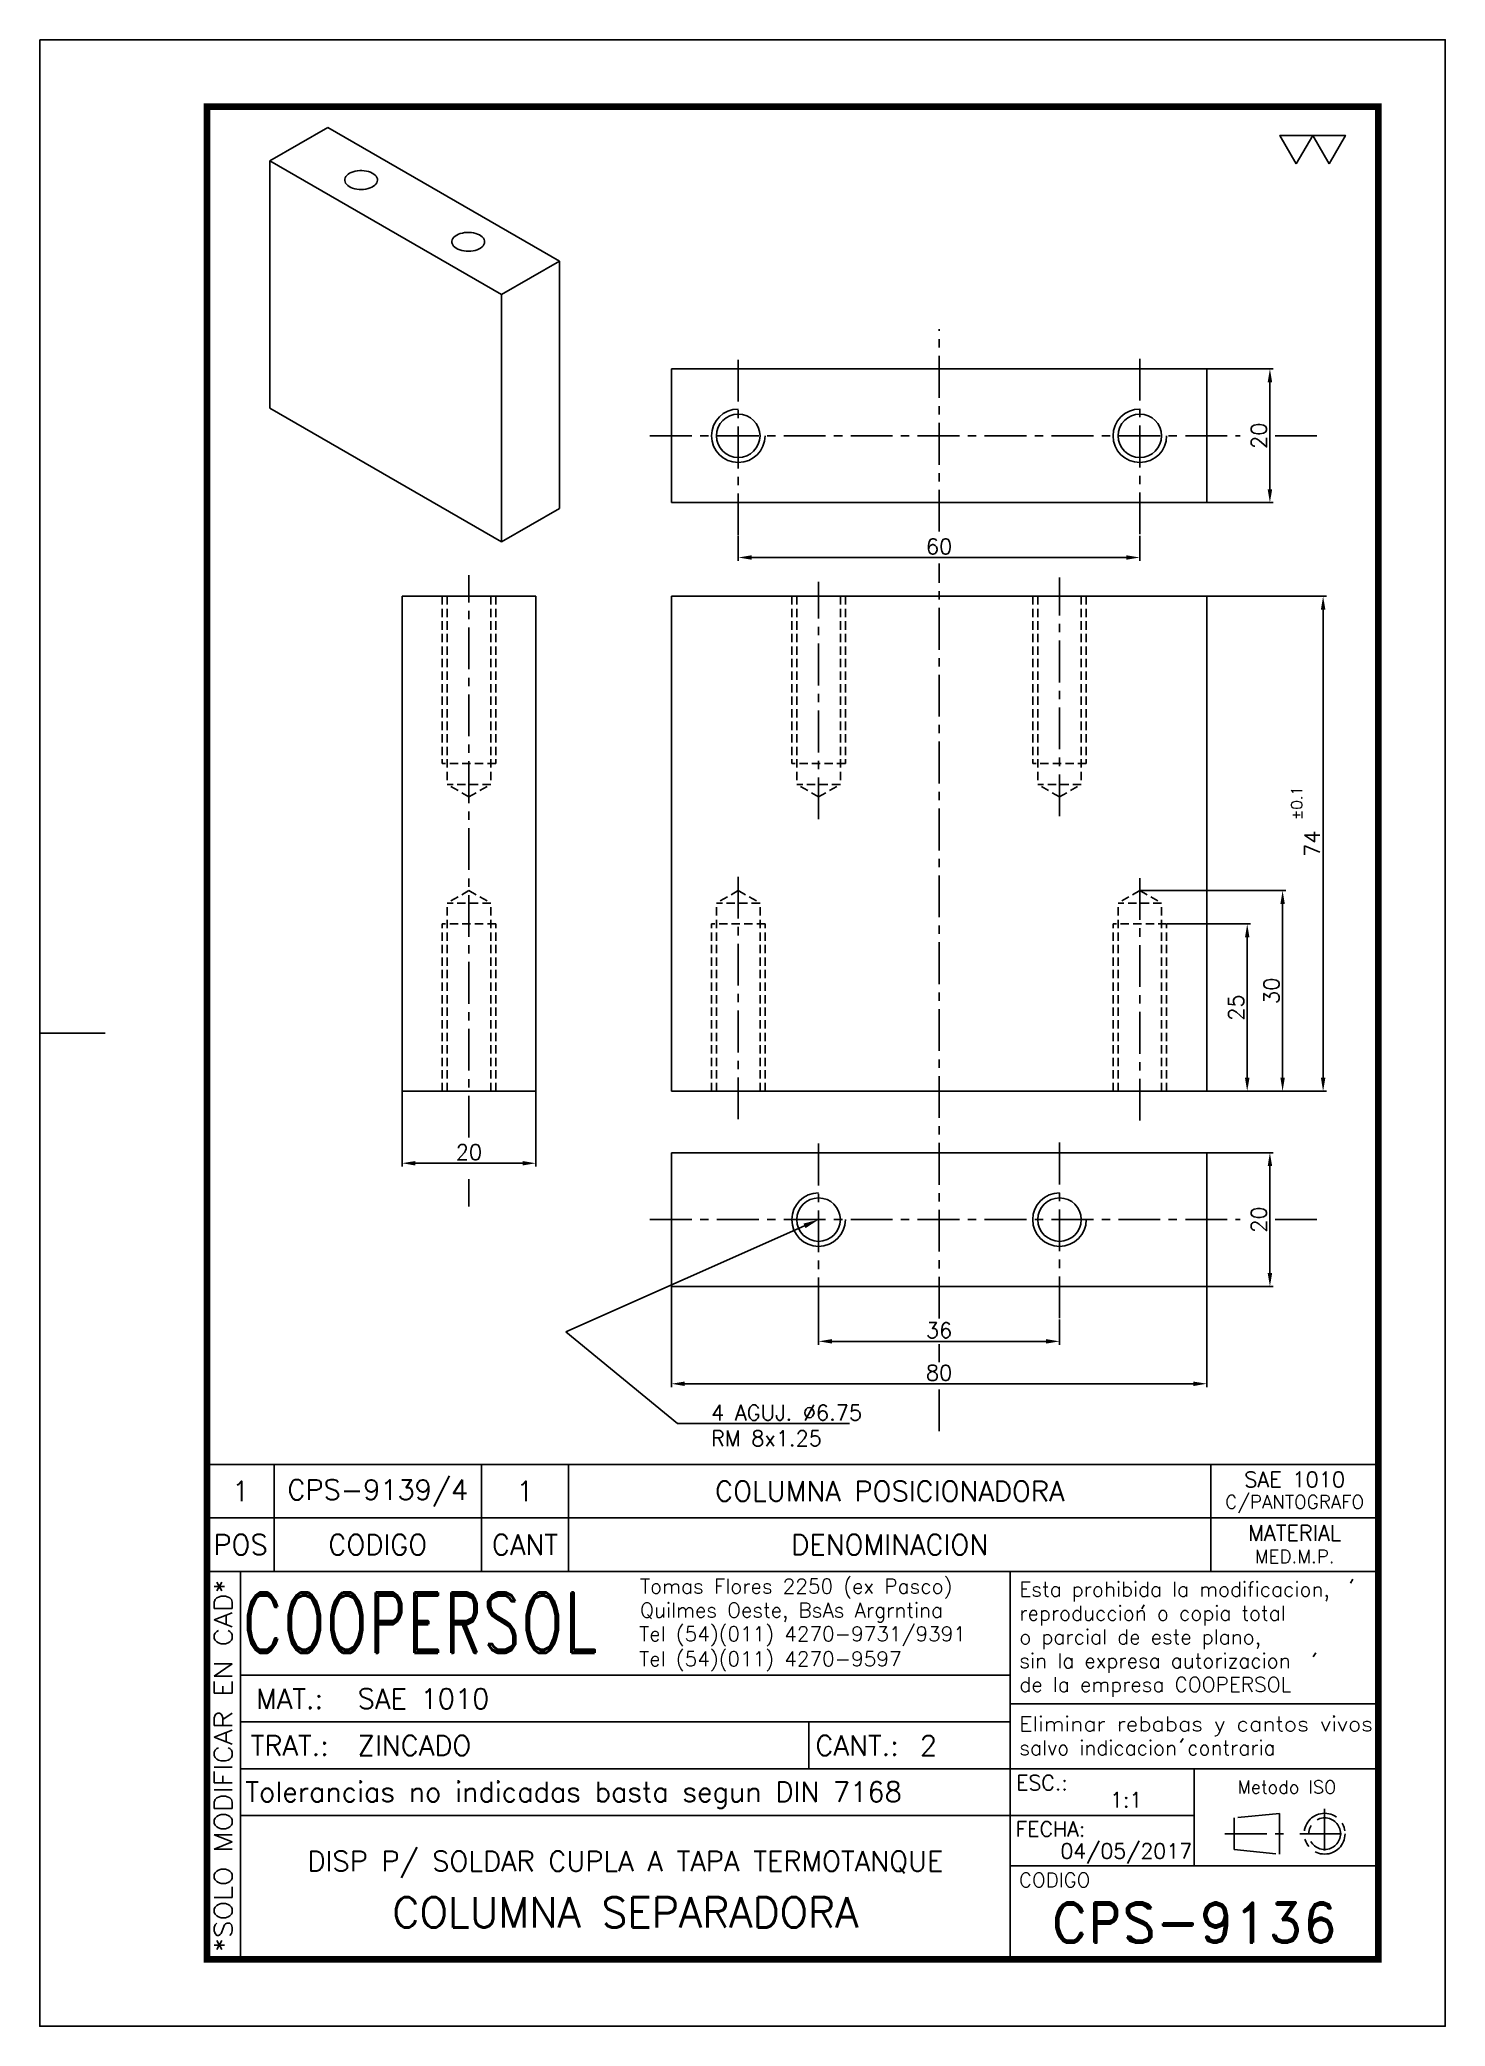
# Model space of a CAD drawing. Extents: x 0 to 210, y 0 to 297.
import ezdxf
from ezdxf import colors
from ezdxf.entities.mleader import LeaderData, LeaderLine
from ezdxf.enums import TextEntityAlignment as Align
from ezdxf.math import Vec2, Vec3

# ---------------------------------------------------------------- set-up
doc = ezdxf.new("R2010")
doc.units = 0
doc.header["$LTSCALE"] = 5
doc.header["$MEASUREMENT"] = 0
doc.linetypes.add('CENTER', pattern=[2, 1.25, -0.25, 0.25, -0.25])
doc.linetypes.add('HIDDEN', pattern=[0.375, 0.25, -0.125])
doc.layers.get('0').update_dxf_attribs({"linetype": 'CONTINUOUS'})
doc.layers.get('DEFPOINTS').update_dxf_attribs({"linetype": 'CONTINUOUS'})
for name, color, linetype in [('0-CO', 3, 'CONTINUOUS'), ('1', 1, 'CENTER'), ('CL', 1, 'CENTER'), ('CO', 3, 'CONTINUOUS'), ('FI', 1, 'CONTINUOUS'), ('OC', 1, 'HIDDEN')]:
    doc.layers.add(name, color=color, linetype=linetype)
doc.styles.add('ROMAND', font='ROMAND')
doc.styles.add('ROMANS', font='ROMANS.SHX')
doc.dimstyles.new('1', dxfattribs={"dimtxt": 2.3, "dimasz": 2, "dimexe": 0.5, "dimexo": 0.0625, "dimgap": 0.5, "dimtad": 1, "dimdec": 4, "dimdsep": 46, "dimtxsty": 'ROMANS', "dimcen": -2, "dimclrt": 7, "dimadec": 0, "dimazin": 0, "dimtfac": 0.869565, "dimtdec": 4, "dimtmove": 0, "dimatfit": 3, "dimfxl": 1, "dimtolj": 1, "dimarcsym": 0})

# ---------------------------------------------------------------- blocks, each defined once
blk = doc.blocks.new('A4G')
blk.add_line((0, 148.5), (9.75, 148.5))
blk.add_lwpolyline([(0, 297), (210, 297), (210, 0), (0, 0)], close=True)
at = {"const_width": 1}
blk.add_lwpolyline([(25, 287), (200, 287), (200, 10), (25, 10)], close=True, dxfattribs=at)
blk = doc.blocks.new('*D13')
at = {"layer": 'CO', "color": 0, "lineweight": -2}
for p, q in [((174.43, 130.6), (184.3, 130.6)), ((183.8, 128.6), (183.8, 112.6)), ((174.43, 110.6), (184.3, 110.6))]:
    blk.add_line(p, q, dxfattribs=at)
at = {"layer": 'CO', "color": 0}
for points in [[(183.47, 128.6), (184.14, 128.6), (183.8, 130.6)], [(183.47, 112.6), (184.14, 112.6), (183.8, 110.6)]]:
    blk.add_solid(points, dxfattribs=at)
at = {"layer": 'DEFPOINTS', "color": 0}
for p in [(174.37, 130.6), (174.37, 110.6), (183.8, 110.6)]:
    blk.add_point(p, dxfattribs=at)
at = {"layer": 'CO', "color": 7, "insert": (182.15, 120.6), "char_height": 2.3, "attachment_point": 5, "rotation": 90, "style": 'ROMANS'}
blk.add_mtext('\\A1;20', dxfattribs=at)
blk = doc.blocks.new('*D14')
at = {"layer": 'CO', "color": 0, "lineweight": -2}
for p, q in [((168.43, 164.8), (180.91, 164.8)), ((180.41, 162.8), (180.41, 141.8)), ((174.43, 139.8), (180.91, 139.8))]:
    blk.add_line(p, q, dxfattribs=at)
at = {"layer": 'CO', "color": 0}
for points in [[(180.08, 162.8), (180.75, 162.8), (180.41, 164.8)], [(180.08, 141.8), (180.75, 141.8), (180.41, 139.8)]]:
    blk.add_solid(points, dxfattribs=at)
at = {"layer": 'DEFPOINTS', "color": 0}
for p in [(168.37, 164.8), (174.37, 139.8), (180.41, 139.8)]:
    blk.add_point(p, dxfattribs=at)
at = {"layer": 'CO', "color": 7, "insert": (178.76, 152.3), "char_height": 2.3, "attachment_point": 5, "rotation": 90, "style": 'ROMANS'}
blk.add_mtext('\\A1;25', dxfattribs=at)
blk = doc.blocks.new('*D15')
at = {"layer": 'CO', "color": 0, "lineweight": -2}
for p, q in [((164.43, 169.8), (186.2, 169.8)), ((185.7, 167.8), (185.7, 141.8)), ((174.43, 139.8), (186.2, 139.8))]:
    blk.add_line(p, q, dxfattribs=at)
at = {"layer": 'CO', "color": 0}
for points in [[(185.37, 167.8), (186.03, 167.8), (185.7, 169.8)], [(185.37, 141.8), (186.03, 141.8), (185.7, 139.8)]]:
    blk.add_solid(points, dxfattribs=at)
at = {"layer": 'DEFPOINTS', "color": 0}
for p in [(164.37, 169.8), (174.37, 139.8), (185.7, 139.8)]:
    blk.add_point(p, dxfattribs=at)
at = {"layer": 'CO', "color": 7, "insert": (184.05, 154.8), "char_height": 2.3, "attachment_point": 5, "rotation": 90, "style": 'ROMANS'}
blk.add_mtext('\\A1;30', dxfattribs=at)
blk = doc.blocks.new('*D16')
at = {"layer": 'CO', "color": 0, "lineweight": -2}
for p, q in [((174.43, 213.8), (192.25, 213.8)), ((191.75, 141.8), (191.75, 211.8)), ((174.43, 139.8), (192.25, 139.8))]:
    blk.add_line(p, q, dxfattribs=at)
at = {"layer": 'CO', "color": 0}
for points in [[(191.42, 211.8), (192.09, 211.8), (191.75, 213.8)], [(191.42, 141.8), (192.09, 141.8), (191.75, 139.8)]]:
    blk.add_solid(points, dxfattribs=at)
at = {"layer": 'DEFPOINTS', "color": 0}
for p in [(174.37, 213.8), (191.75, 213.8), (174.37, 139.8)]:
    blk.add_point(p, dxfattribs=at)
at = {"layer": 'CO', "color": 7, "insert": (190.1, 176.8), "char_height": 2.3, "attachment_point": 5, "rotation": 90, "style": 'ROMANS'}
blk.add_mtext('\\A1;74', dxfattribs=at)
blk = doc.blocks.new('*D17')
at = {"layer": 'CO', "color": 0, "lineweight": -2}
for p, q in [((54.13, 139.74), (54.13, 128.53)), ((74.13, 139.74), (74.13, 128.53)), ((72.13, 129.03), (56.13, 129.03))]:
    blk.add_line(p, q, dxfattribs=at)
at = {"layer": 'CO', "color": 0}
for points in [[(56.13, 129.36), (56.13, 128.69), (54.13, 129.03)], [(72.13, 129.36), (72.13, 128.69), (74.13, 129.03)]]:
    blk.add_solid(points, dxfattribs=at)
at = {"layer": 'DEFPOINTS', "color": 0}
for p in [(54.13, 139.8), (74.13, 139.8), (54.13, 129.03)]:
    blk.add_point(p, dxfattribs=at)
at = {"layer": 'CO', "color": 7, "insert": (64.13, 130.68), "char_height": 2.3, "attachment_point": 5, "style": 'ROMANS'}
blk.add_mtext('\\A1;20', dxfattribs=at)
blk = doc.blocks.new('*D18')
at = {"layer": 'CO', "color": 0, "lineweight": -2}
for p, q in [((116.37, 105.65), (116.37, 101.9)), ((152.37, 105.65), (152.37, 101.9)), ((118.37, 102.4), (150.37, 102.4))]:
    blk.add_line(p, q, dxfattribs=at)
at = {"layer": 'CO', "color": 0}
for points in [[(118.37, 102.73), (118.37, 102.07), (116.37, 102.4)], [(150.37, 102.73), (150.37, 102.07), (152.37, 102.4)]]:
    blk.add_solid(points, dxfattribs=at)
at = {"layer": 'DEFPOINTS', "color": 0}
for p in [(116.37, 105.71), (152.37, 105.71), (152.37, 102.4)]:
    blk.add_point(p, dxfattribs=at)
at = {"layer": 'CO', "color": 7, "insert": (134.37, 104.05), "char_height": 2.3, "attachment_point": 5, "style": 'ROMANS'}
blk.add_mtext('\\A1;36', dxfattribs=at)
blk = doc.blocks.new('*D19')
at = {"layer": 'CO', "color": 0, "lineweight": -2}
for p, q in [((94.37, 110.54), (94.37, 95.56)), ((174.37, 110.54), (174.37, 95.56)), ((172.37, 96.06), (96.37, 96.06))]:
    blk.add_line(p, q, dxfattribs=at)
at = {"layer": 'CO', "color": 0}
for points in [[(96.37, 96.39), (96.37, 95.72), (94.37, 96.06)], [(172.37, 96.39), (172.37, 95.72), (174.37, 96.06)]]:
    blk.add_solid(points, dxfattribs=at)
at = {"layer": 'DEFPOINTS', "color": 0}
for p in [(94.37, 110.6), (174.37, 110.6), (94.37, 96.06)]:
    blk.add_point(p, dxfattribs=at)
at = {"layer": 'CO', "color": 7, "insert": (134.37, 97.71), "char_height": 2.3, "attachment_point": 5, "style": 'ROMANS'}
blk.add_mtext('\\A1;80', dxfattribs=at)
blk = doc.blocks.new('*D20')
at = {"layer": 'CO', "color": 0, "lineweight": -2}
for p, q in [((174.43, 247.79), (184.3, 247.79)), ((183.8, 245.79), (183.8, 229.79)), ((174.43, 227.79), (184.3, 227.79))]:
    blk.add_line(p, q, dxfattribs=at)
at = {"layer": 'CO', "color": 0}
for points in [[(183.47, 245.79), (184.14, 245.79), (183.8, 247.79)], [(183.47, 229.79), (184.14, 229.79), (183.8, 227.79)]]:
    blk.add_solid(points, dxfattribs=at)
at = {"layer": 'DEFPOINTS', "color": 0}
for p in [(174.37, 247.79), (174.37, 227.79), (183.8, 227.79)]:
    blk.add_point(p, dxfattribs=at)
at = {"layer": 'CO', "color": 7, "insert": (182.15, 237.79), "char_height": 2.3, "attachment_point": 5, "rotation": 90, "style": 'ROMANS'}
blk.add_mtext('\\A1;20', dxfattribs=at)
blk = doc.blocks.new('*D21')
at = {"layer": 'CO', "color": 0, "lineweight": -2}
for p, q in [((104.37, 222.84), (104.37, 219.09)), ((164.37, 222.84), (164.37, 219.09)), ((106.37, 219.59), (162.37, 219.59))]:
    blk.add_line(p, q, dxfattribs=at)
at = {"layer": 'CO', "color": 0}
for points in [[(106.37, 219.92), (106.37, 219.26), (104.37, 219.59)], [(162.37, 219.92), (162.37, 219.26), (164.37, 219.59)]]:
    blk.add_solid(points, dxfattribs=at)
at = {"layer": 'DEFPOINTS', "color": 0}
for p in [(104.37, 222.91), (164.37, 222.91), (164.37, 219.59)]:
    blk.add_point(p, dxfattribs=at)
at = {"layer": 'CO', "color": 7, "insert": (134.37, 221.24), "char_height": 2.3, "attachment_point": 5, "style": 'ROMANS'}
blk.add_mtext('\\A1;60', dxfattribs=at)
blk = doc.blocks.new('LISPIE')
blk.add_line((0, 0), (0, 8))
at = {"layer": 'FI', "color": 7}
for p, q in [((0, 8), (175, 8)), ((10, 8), (10, 0)), ((41, 8), (41, 0)), ((54, 8), (54, 0)), ((150, 8), (150, 0))]:
    blk.add_line(p, q, dxfattribs=at)
at = {"style": 'ROMANS'}
for tag, height, p in [('MATERIAL', 2.3, (162.5, 5.75)), ('POS', 3, (5, 4)), ('CODIGO', 3, (25.5, 4)), ('CANT', 3, (47.5, 4)), ('DENOMINACION', 3, (102, 4)), ('MED.M.P.', 2, (162.5, 2.25))]:
    blk.add_attdef(tag, text='', height=height, dxfattribs=at).set_placement(p, align=Align.MIDDLE)
blk = doc.blocks.new('COOPERSOLROT-02')
for p, q in [((0, 58), (175, 58)), ((0, 0), (0, 58)), ((5, 0), (5, 58)), ((120, 0), (120, 58)), ((175, 0), (175, 58)), ((5, 42.5), (120, 42.5)), ((120, 38.19), (175, 38.19)), ((5, 35.5), (120, 35.5)), ((89.89, 28.5), (89.89, 35.5)), ((5, 28.5), (175, 28.5)), ((147.5, 14), (147.5, 28.5)), ((147.5, 21.5), (5, 21.5)), ((120, 14), (175, 14)), ((0, 0), (175, 0))]:
    blk.add_line(p, q)
at = {"color": 1, "linetype": 'CENTER'}
blk.add_line((166.98, 22.51), (166.98, 15.06), dxfattribs=at)
for points in [[(152.09, 18.79), (161.93, 18.79)], [(163.26, 18.79), (170.71, 18.79)]]:
    blk.add_lwpolyline(points, dxfattribs=at)
at = {"layer": '1'}
for points in [[(170.85, 56.26), (171.21, 56.85)], [(139.66, 52.43), (140.02, 53.02)], [(165.28, 45.22), (165.64, 45.81)], [(145.46, 32.42), (145.82, 33.01)]]:
    blk.add_lwpolyline(points, dxfattribs=at)
blk.add_lwpolyline([(160.25, 18.79), (160.25, 21.83), (153.47, 21.16), (153.47, 16.41), (160.25, 15.74)], close=True, dxfattribs=at)
for radius in [3.05, 2.37]:
    blk.add_circle((166.98, 18.79), radius, dxfattribs=at)
at = {"style": 'ROMANS', "width": 0.996387}
blk.add_text('*SOLO MODIFICAR EN CAD*', height=2.7, rotation=90, dxfattribs=at).set_placement((3.77, 1.09), (3.77, 56.81), align=Align.FIT)
at = {"style": 'ROMAND', "width": 0.75}
blk.add_text('COOPERSOL', height=9, dxfattribs=at).set_placement((5.26, 45.85))
at = {"style": 'ROMANS'}
for s, p in [('MAT.:', (7.32, 37.47)), ('TRAT.:', (6.5, 30.47)), ('CANT.:', (90.89, 30.47)), ('Tolerancias no indicadas basta segun DIN 7168', (5.7, 23.56))]:
    blk.add_text(s, height=3, dxfattribs=at).set_placement(p)
for tag, height, style, p in [('CONJUNTO', 2.3, 'ROMANS', (62.5, 17.5)), ('SUBCONJUNTO', 3, 'ROMANS', (62.5, 11.5)), ('DENOMINACION', 4.5, 'ROMANS', (62.5, 4.75)), ('COD-PLA', 6, 'ROMAND', (147.5, 5.5))]:
    blk.add_attdef(tag, text='', height=height, dxfattribs=dict(style=style)).set_placement(p, align=Align.MIDDLE)
at = {"layer": '1', "style": 'ROMANS'}
for s, height, p in [('Tomas Flores 2250 (ex Pasco)', 2.2, (64.69, 54.68)), ('Esta prohibida la modificacion,', 2.2, (121.36, 54.23)), ('Quilmes Oeste, BsAs Argrntina', 2.2, (64.69, 51.12)), ('reproduccion o copia total', 2.2, (121.36, 50.67)), ('Tel (54)(011) 4270-9731/9391', 2.2, (64.55, 47.56)), ('o parcial de este plano,', 2.2, (121.36, 47.11)), ('Tel (54)(011) 4270-9597', 2.2, (64.55, 43.83)), ('sin la expresa autorizacion ', 2.2, (121.36, 43.55)), ('de la empresa COOPERSOL', 2.2, (121.36, 39.99)), ('salvo indicacion contraria', 2.2, (121.36, 30.54)), ('ESC.:', 2.25, (120.89, 25.29)), ('FECHA:', 2.25, (120.81, 18.36)), ('CODIGO', 2.16, (121.33, 10.78))]:
    blk.add_text(s, height=height, dxfattribs=at).set_placement(p)
at = {"layer": '1', "style": 'ROMANS', "width": 0.96139}
blk.add_text('Eliminar rebabas y cantos vivos', height=2.2, dxfattribs=at).set_placement((121.34, 34.1), (174.21, 34.1), align=Align.FIT)
at = {"layer": '1', "style": 'ROMANS'}
blk.add_text('Metodo ISO', height=1.948, dxfattribs=at).set_placement((161.34, 25.77), align=Align.MIDDLE)
for tag, p in [('MAT', (22.51, 37.47)), ('TRAT', (22.51, 30.47)), ('CANT', (106.49, 30.47))]:
    blk.add_attdef(tag, p, '', height=3, dxfattribs=at)
for tag, p in [('ESC', (137.33, 22.73)), ('FECHA', (137.33, 15.06))]:
    blk.add_attdef(tag, text='', height=2.25, dxfattribs=at).set_placement(p, align=Align.CENTER)
blk = doc.blocks.new('TOL')
at = {"layer": '0-CO', "style": 'ROMANS'}
for tag, p in [('TOLSUP', (2.34, 3.94)), ('TOLINF', (2.34, 1.29))]:
    blk.add_attdef(tag, p, '', height=1.64, dxfattribs=at)

msp = doc.modelspace()

# ---------------------------------------------------------------- linework, layer by layer
for p, q in [((94.36888, 227.78891), (94.36888, 247.78891)), ((174.36888, 247.78891), (94.36888, 247.78891)), ((174.36888, 227.78891), (174.36888, 247.78891)), ((174.36888, 227.78891), (94.36888, 227.78891)), ((54.13163, 139.79933), (54.13163, 213.79933)), ((54.13163, 213.79933), (74.13163, 213.79933)), ((74.13163, 139.79933), (74.13163, 213.79933)), ((94.36888, 213.79933), (94.36888, 139.79933)), ((174.36888, 213.79933), (94.36888, 213.79933)), ((174.36888, 139.79933), (174.36888, 213.79933)), ((54.13163, 139.79933), (74.13163, 139.79933)), ((94.36888, 139.79933), (174.36888, 139.79933)), ((94.36888, 110.59753), (94.36888, 130.59753)), ((174.36888, 130.59753), (94.36888, 130.59753)), ((174.36888, 110.59753), (174.36888, 130.59753)), ((174.36888, 110.59753), (94.36888, 110.59753))]:
    msp.add_line(p, q)
for centre in [(104.36888, 237.78891), (164.36888, 237.78891), (116.36888, 120.59753), (152.36888, 120.59753)]:
    msp.add_circle(centre, 3.25)
at = {"layer": 'CL'}
for p, q in [((134.36888, 223.46822), (134.36888, 253.73176)), ((104.36888, 222.90526), (104.36888, 249.50243)), ((164.36888, 223.05696), (164.36888, 249.30094)), ((91.17006, 237.78891), (179.34971, 237.78891)), ((184.58412, 237.78891), (191.68796, 237.78891)), ((64.13163, 132.87142), (64.13163, 216.9681)), ((134.36888, 216.49082), (134.36888, 218.6938)), ((134.36888, 105.80915), (134.36888, 217.31202)), ((116.36888, 180.45827), (116.36888, 215.93634)), ((152.36888, 180.91592), (152.36888, 216.62418)), ((104.36888, 135.60098), (104.36888, 172.67833)), ((164.36888, 135.39949), (164.36888, 171.76304)), ((116.36888, 105.71388), (116.36888, 132.31106)), ((152.36888, 105.86558), (152.36888, 132.10956)), ((64.13163, 122.57802), (64.13163, 126.66754)), ((91.17006, 120.59753), (179.34971, 120.59753)), ((184.58412, 120.59753), (191.68796, 120.59753)), ((134.36888, 99.29944), (134.36888, 101.98693)), ((134.36888, 88.95327), (134.36888, 95.47722))]:
    msp.add_line(p, q, dxfattribs=at)
at = {"layer": 'CO'}
for points in [[(187.74912, 278.45768), (190.19327, 282.69108), (185.30497, 282.69108)], [(192.63743, 278.45768), (195.08158, 282.69108), (190.19327, 282.69108)]]:
    msp.add_lwpolyline(points, close=True, dxfattribs=at)
at = {"layer": 'FI'}
for p, q in [((43.0363, 283.89572), (34.38131, 278.8993)), ((77.65625, 263.91005), (43.0363, 283.89572)), ((34.38131, 278.8993), (34.38131, 241.9198)), ((69.00126, 258.91363), (34.38131, 278.8993)), ((77.65625, 263.91005), (69.00126, 258.91363)), ((77.65625, 226.93055), (77.65625, 263.91005)), ((69.00126, 221.93413), (69.00126, 258.91363)), ((34.38131, 241.9198), (69.00126, 221.93413)), ((77.65625, 226.93055), (69.00126, 221.93413))]:
    msp.add_line(p, q, dxfattribs=at)
at = {"layer": 'FI', "flags": 128}
for points in [[(46.28192, 277.02565), (46.05786, 276.87685), (45.87185, 276.7115), (45.72751, 276.53281), (45.62766, 276.34426), (45.57423, 276.14953), (45.56827, 275.9524), (45.60989, 275.75671), (45.69829, 275.56627), (45.83173, 275.38478), (46.00763, 275.21578), (46.22256, 275.06256), (46.47234, 274.9281), (46.7521, 274.81501), (47.05641, 274.7255), (47.37933, 274.66132), (47.71458, 274.6237), (48.05564, 274.61338), (48.39587, 274.63056), (48.72864, 274.67491), (49.04749, 274.74557), (49.34619, 274.84115), (49.61895, 274.95981), (49.86044, 275.09922), (50.06598, 275.25668), (50.23156, 275.42912), (50.35395, 275.61318), (50.43078, 275.80529), (50.46054, 276.0017), (50.44267, 276.19859), (50.3775, 276.39213), (50.26631, 276.57854), (50.11126, 276.75421), (49.91537, 276.91572), (49.68245, 277.05991), (49.41703, 277.18399), (49.12428, 277.28553), (48.80991, 277.36257), (48.48002, 277.4136), (48.14103, 277.43763), (47.79956, 277.43419), (47.46224, 277.40334), (47.13563, 277.3457), (46.8261, 277.26238), (46.53967, 277.15499), (46.28192, 277.02565)], [(62.29364, 267.78227), (62.06958, 267.63348), (61.88357, 267.46812), (61.73924, 267.28944), (61.63938, 267.10089), (61.58596, 266.90616), (61.58, 266.70903), (61.62162, 266.51334), (61.71001, 266.3229), (61.84346, 266.14141), (62.01936, 265.97241), (62.23429, 265.81919), (62.48407, 265.68473), (62.76383, 265.57164), (63.06813, 265.48213), (63.39105, 265.41794), (63.72631, 265.38032), (64.06737, 265.37), (64.40759, 265.38719), (64.74037, 265.43154), (65.05921, 265.5022), (65.35792, 265.59778), (65.63067, 265.71643), (65.87217, 265.85585), (66.07771, 266.01331), (66.24328, 266.18575), (66.36568, 266.36981), (66.4425, 266.56192), (66.47227, 266.75833), (66.45439, 266.95522), (66.38923, 267.14875), (66.27804, 267.33517), (66.12299, 267.51084), (65.9271, 267.67235), (65.69417, 267.81654), (65.42876, 267.94062), (65.13601, 268.04216), (64.82163, 268.1192), (64.49174, 268.17023), (64.15276, 268.19425), (63.81128, 268.19081), (63.47396, 268.15997), (63.14736, 268.10233), (62.83783, 268.019), (62.5514, 267.91162), (62.29364, 267.78227)]]:
    msp.add_lwpolyline(points, dxfattribs=at)
at = {"layer": 'FI'}
for centre in [(104.36888, 237.78891), (164.36888, 237.78891), (116.36888, 120.59753), (152.36888, 120.59753)]:
    msp.add_arc(centre, 4, 90, 0, dxfattribs=at)
at = {"layer": 'OC'}
for p, q in [((60.13163, 213.79933), (60.13163, 188.79933)), ((60.88163, 213.79933), (60.88163, 185.67572)), ((67.38163, 213.79933), (67.38163, 185.67572)), ((68.13163, 213.79933), (68.13163, 188.79933)), ((112.36888, 213.79933), (112.36888, 188.79933)), ((113.11888, 213.79933), (113.11888, 185.67572)), ((119.61888, 213.79933), (119.61888, 185.67572)), ((120.36888, 213.79933), (120.36888, 188.79933)), ((148.36888, 213.79933), (148.36888, 188.79933)), ((149.11888, 213.79933), (149.11888, 185.67572)), ((155.61888, 213.79933), (155.61888, 185.67572)), ((156.36888, 213.79933), (156.36888, 188.79933)), ((68.13163, 188.79933), (60.13163, 188.79933)), ((120.36888, 188.79933), (112.36888, 188.79933)), ((156.36888, 188.79933), (148.36888, 188.79933)), ((64.13163, 183.79933), (60.88163, 185.67572)), ((67.38163, 185.67572), (60.88163, 185.67572)), ((64.13163, 183.79933), (67.38163, 185.67572)), ((116.36888, 183.79933), (113.11888, 185.67572)), ((119.61888, 185.67572), (113.11888, 185.67572)), ((116.36888, 183.79933), (119.61888, 185.67572)), ((152.36888, 183.79933), (149.11888, 185.67572)), ((155.61888, 185.67572), (149.11888, 185.67572)), ((152.36888, 183.79933), (155.61888, 185.67572)), ((64.13163, 169.79933), (60.88163, 167.92295)), ((64.13163, 169.79933), (67.38163, 167.92295)), ((104.36888, 169.79933), (101.11888, 167.92295)), ((104.36888, 169.79933), (107.61888, 167.92295)), ((164.36888, 169.79933), (161.11888, 167.92295)), ((164.36888, 169.79933), (167.61888, 167.92295)), ((60.88163, 139.79933), (60.88163, 167.92295)), ((67.38163, 167.92295), (60.88163, 167.92295)), ((67.38163, 139.79933), (67.38163, 167.92295)), ((101.11888, 139.79933), (101.11888, 167.92295)), ((107.61888, 167.92295), (101.11888, 167.92295)), ((107.61888, 139.79933), (107.61888, 167.92295)), ((161.11888, 139.79933), (161.11888, 167.92295)), ((167.61888, 167.92295), (161.11888, 167.92295)), ((167.61888, 139.79933), (167.61888, 167.92295)), ((60.13163, 139.79933), (60.13163, 164.79933)), ((68.13163, 164.79933), (60.13163, 164.79933)), ((68.13163, 139.79933), (68.13163, 164.79933)), ((100.36888, 139.79933), (100.36888, 164.79933)), ((108.36888, 164.79933), (100.36888, 164.79933)), ((108.36888, 139.79933), (108.36888, 164.79933)), ((160.36888, 139.79933), (160.36888, 164.79933)), ((168.36888, 164.79933), (160.36888, 164.79933)), ((168.36888, 139.79933), (168.36888, 164.79933))]:
    msp.add_line(p, q, dxfattribs=at)

# ---------------------------------------------------------------- block references
msp.add_blockref('A4G', (0, 0))
for p, values in [((25, 76), {'POS': '1', 'DENOMINACION': 'COLUMNA POSICIONADORA', 'CANT': '1', 'CODIGO': 'CPS-9139/4', 'MED.M.P.': 'C/PANTOGRAFO', 'MATERIAL': 'SAE 1010'}), ((25, 68), {'POS': 'POS', 'DENOMINACION': 'DENOMINACION', 'CANT': 'CANT', 'CODIGO': 'CODIGO', 'MED.M.P.': 'MED.M.P.', 'MATERIAL': 'MATERIAL'})]:
    msp.add_blockref('LISPIE', p).add_auto_attribs(values)
ref = msp.add_blockref('COOPERSOLROT-02', (25, 10))
ref.add_attrib('COD-PLA', 'CPS-9136', dxfattribs={"height": 6, "style": 'ROMAND'}).set_placement((172.5, 15.5), align=Align.MIDDLE)
ref.add_attrib('FECHA', '04/05/2017', dxfattribs={"layer": '1', "height": 2.25, "style": 'ROMANS'}).set_placement((162.33468, 25.061), align=Align.CENTER)
ref.add_attrib('MAT', 'SAE 1010', (47.50529, 47.46815), dxfattribs={"layer": '1', "height": 3, "style": 'ROMANS'})
ref.add_attrib('TRAT', 'ZINCADO', (47.50529, 40.46815), dxfattribs={"layer": '1', "height": 3, "style": 'ROMANS'})
ref.add_attrib('ESC', '1:1', dxfattribs={"layer": '1', "height": 2.25, "style": 'ROMANS'}).set_placement((162.33468, 32.72855), align=Align.CENTER)
ref.add_attrib('CANT', '2', (131.49059, 40.46815), dxfattribs={"layer": '1', "height": 3, "style": 'ROMANS'})
ref.add_attrib('DENOMINACION', 'COLUMNA SEPARADORA', dxfattribs={"height": 4.5, "style": 'ROMANS'}).set_placement((87.5, 17.03781), align=Align.MIDDLE)
ref.add_attrib('SUBCONJUNTO', 'DISP P/ SOLDAR CUPLA A TAPA TERMOTANQUE', dxfattribs={"height": 3, "style": 'ROMANS'}).set_placement((87.5, 24.47785), align=Align.MIDDLE)
at = {"layer": 'CO'}
ref = msp.add_blockref('TOL', (192.56222, 178.01414), dxfattribs=dict(at, rotation=90))
ref.add_attrib('TOLSUP', '%%p0.1', (188.62568, 180.35862), dxfattribs={"layer": '0-CO', "height": 1.636364, "rotation": 90, "style": 'ROMANS'})

# ---------------------------------------------------------------- dimensions: what is measured, and where the dimension line sits
for base, p1, p2, picture, middle in [((183.80421, 227.78891), (174.36888, 247.78891), (174.36888, 227.78891), '*D20', (182.15421, 237.78891)), ((191.75472, 213.79933), (174.36888, 139.79933), (174.36888, 213.79933), '*D16', (190.10472, 176.79933)), ((185.70125, 139.79933), (164.36888, 169.79933), (174.36888, 139.79933), '*D15', (184.05125, 154.79933)), ((180.41491, 139.79933), (168.36888, 164.79933), (174.36888, 139.79933), '*D14', (178.76491, 152.29933)), ((183.80421, 110.59753), (174.36888, 130.59753), (174.36888, 110.59753), '*D13', (182.15421, 120.59753))]:
    dim = msp.add_linear_dim(base=base, p1=p1, p2=p2, angle=90, dimstyle='1', dxfattribs=at)
    dim.commit()
    dim.dimension.update_dxf_attribs({"geometry": picture, "text_midpoint": middle})
for base, p1, p2, picture, middle in [((164.36888, 219.59129), (104.36888, 222.90526), (164.36888, 222.90526), '*D21', (134.36888, 221.24129)), ((54.13163, 129.02799), (74.13163, 139.79933), (54.13163, 139.79933), '*D17', (64.13163, 130.67799)), ((94.36888, 96.05604), (174.36888, 110.59753), (94.36888, 110.59753), '*D19', (134.36888, 97.70604)), ((152.36888, 102.39991), (116.36888, 105.71388), (152.36888, 105.71388), '*D18', (134.36888, 104.04991))]:
    dim = msp.add_linear_dim(base=base, p1=p1, p2=p2, dimstyle='1', dxfattribs=at)
    dim.commit()
    dim.dimension.update_dxf_attribs({"geometry": picture, "text_midpoint": middle})

# ---------------------------------------------------------------- leaders
ml = msp.add_multileader_mtext('Standard', dxfattribs=at)
ml.set_content('4 AGUJ. %%C6.75\\PRM 8x1.25', color=7, style='ROMANS')
ml.set_leader_properties(color=256, linetype='ByLayer', lineweight=-1)
ml.build(insert=Vec2(0, 0))
ml.multileader.update_dxf_attribs({"text_left_attachment_type": 6, "text_right_attachment_type": 5, "dogleg_length": 4, "arrow_head_size": 2.3})
ctx = ml.context
ctx.base_point, ctx.char_height, ctx.arrow_head_size, ctx.landing_gap_size, ctx.plane_origin = Vec3(99.30793, 90.12444), 2.3, 2.3, 1, Vec3(124.36888, 126.43172)
ctx.left_attachment, ctx.right_attachment = 6, 5
notes = []
notes.append((ctx, [(0, (1, 1, 0), (95.30793, 90.12444), (1, 0), 4, [(0, [(116.36888, 120.59753), (78.62126, 103.84615)], 0, [])])]))
ctx.mtext.insert, ctx.mtext.flow_direction = Vec3(100.30793, 92.88444), 5
for ctx, leaders in notes:
    for number, flags, end, landing, length, lines in leaders:
        leader = LeaderData()
        leader.index, (leader.has_last_leader_line, leader.has_dogleg_vector, leader.attachment_direction) = number, flags
        leader.last_leader_point, leader.dogleg_vector, leader.dogleg_length = Vec3(end), Vec3(landing), length
        for number, points, colour, breaks in lines:
            line = LeaderLine()
            line.index, line.vertices, line.color, line.breaks = number, Vec3.list(points), colors.encode_raw_color(colour), breaks
            leader.lines.append(line)
        ctx.leaders.append(leader)

doc.saveas('drawing.dxf')
